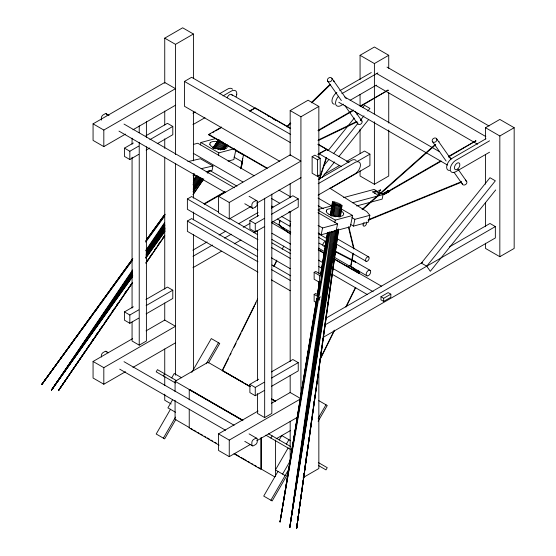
<?xml version="1.0" encoding="UTF-8"?>
<svg xmlns="http://www.w3.org/2000/svg" width="556" height="556" viewBox="0 0 556 556"><rect width="100%" height="100%" fill="white"/><g stroke="black" fill="none" stroke-linecap="round" stroke-linejoin="round"><path stroke-width="0.83" d="M380.436 189.95L380.061 190.812L380.061 190.166M378.977 190.374C380.116 192.383 379.741 189.346 378.983 190.465M299.774 504.987L296.647 528.2L338.59 229.572M300.011 503.263L301.977 488.648M302.207 486.924L302.554 484.345M302.791 482.629L303.02 480.905M303.256 479.189L303.604 476.61M303.833 474.887L304.062 473.17M304.41 470.591L304.757 468.006M304.994 466.289L305.223 464.573M305.571 461.987L305.8 460.271M306.036 458.554L306.266 456.83M306.613 454.252L306.842 452.535M340.098 205.748L340.335 204.031L338.263 216.861M304.188 473.246L296.647 528.2L338.562 228.954M304.424 471.53L306.425 456.935M306.662 455.218L307.489 449.206M307.725 447.49L308.08 444.911M308.316 443.195L308.552 441.478M308.9 438.899L309.136 437.183M309.372 435.466L309.727 432.895M309.963 431.178L310.317 428.6M310.554 426.883L310.79 425.166M311.026 423.45L311.381 420.871M311.61 419.154L311.846 417.438M312.201 414.859L312.437 413.143M313.264 407.131L313.501 405.414M313.855 402.843L314.084 401.126M315.502 390.819L315.738 389.103M340.835 206.213L341.071 204.497M338.083 229.899L296.647 528.2L315.891 389.77M339.994 216.145L341.433 205.831L339.646 216.958M331.188 231.428L289.78 527.561L337.582 229.788M333.35 215.978L335.032 203.962L332.961 215.923M316.135 388.053L316.969 382.035M317.205 380.311L317.566 377.732M317.803 376.016L318.046 374.292M318.282 372.576L319.241 365.695M319.478 363.978L320.319 357.96M320.555 356.236L321.389 350.217M321.632 348.501L321.987 345.922M322.23 344.199L322.466 342.482M322.709 340.765L323.064 338.18M323.307 336.463L323.661 333.885M323.905 332.161L324.739 326.143M324.975 324.426L325.336 321.848M325.573 320.124L325.816 318.407M326.052 316.691L326.414 314.105M326.65 312.389L326.893 310.672M327.248 308.087L327.491 306.37M327.727 304.653L328.089 302.068M328.325 300.351L328.561 298.635M328.923 296.049L329.159 294.332M329.402 292.616L329.638 290.892M330 288.314L330.236 286.597M331.077 280.578L331.313 278.855M331.668 276.276L331.911 274.56M332.266 271.974L332.509 270.258M332.745 268.541L332.988 266.817M333.343 264.239L333.586 262.522M333.822 260.799L334.059 259.082M334.42 256.504L334.656 254.78M335.497 248.761L335.734 247.045M337.172 236.724L337.409 235.007M337.77 232.429L338.006 230.705M340.244 216.916L341.891 205.261M340.397 216.694L341.968 205.539M332.078 231.915L289.78 527.561L337.005 229.843M334.295 216.444L336.019 204.413M333.148 231.442L289.78 527.561L336.255 229.739M335.289 216.847L337.047 204.83M334.198 203.517L334.448 201.8L331.946 216.319M334.232 230.914L289.78 527.561L335.282 230.33M336.415 216.34L338.083 205.192M334.983 204.587L335.372 202.016M337.381 216.625L339.084 205.491M335.977 204.879L336.373 202.315M337.005 205.247L337.409 202.676M339.042 216.979L340.814 205.824M338.027 205.664L338.444 203.093M316.51 299.503L280.057 521.952L318.776 297.988M317.351 294.367L319.457 281.538M320.576 274.692L327.442 232.769M330.389 214.797L332.495 201.967M316.802 298.238L280.057 521.952L318.136 297.648M317.226 295.667L319.478 281.955M320.694 274.539L327.581 232.596M330.459 215.102L332.648 201.772M317.149 297.634L280.057 521.952L317.518 297.919M317.434 295.917L319.839 281.364M320.972 274.511L327.908 232.561M330.744 215.436L333.03 201.675M339.007 206.116L339.431 203.552M317.803 296.209L320.235 281.677M321.09 276.547L328.381 232.936M331.244 215.839L333.649 201.682M318.428 295.938L329.333 231.727M319.068 296.279L330.153 232.165M240.769 168.663L243.577 154.346M241.283 167.703L242.069 163.506M242.388 161.824L242.701 160.142M279.807 220.218L279.175 223.588A3.412 1.967 -60 0 0 279.64 225.694L290.837 232.158M279.682 222.615L280.002 220.927M353.067 253.175L350.85 264.969A3.412 1.967 -60 0 0 351.316 267.075M351.204 264.837L353.262 253.883M240.741 168.753L242.673 158.557M241.248 167.801L242.701 160.163M200.417 144.935L200.911 142.503L215.728 138.534M187.831 161.615L200.424 158.738L212.962 165.98L212.038 170.511L206.165 171.853M218.39 155.312L218.883 152.879L234.528 148.688M235.841 149.87L233.854 159.579L228.092 161.129M290.566 223.29L289.947 226.313L277.402 219.071M321.18 234.771L322.57 227.967L337.561 223.95L336.171 230.754L321.18 234.771L318.171 233.034M334.809 222.525L335.31 220.1L352.594 215.464L350.273 226.799L332.988 231.428M353.484 226.111L354.874 219.314L369.865 215.297L368.475 222.094L353.484 226.111L350.475 224.374M374.848 193.328L375.314 191.062L379.609 193.544L376.634 194.343L372.332 191.855L375.314 191.062M343.622 197.582L374.118 189.408L383.077 194.586L382.153 199.117L356.598 205.963M387.9 90.079L388.151 90.503M475.651 140.737L475.901 141.161M319.339 179.143L326.143 157.848M319.672 179.101L326.469 157.834M387.789 191.174L388.609 191.632L387.581 191.062M257.588 299.003L222.178 370.574L249.804 386.524M273.76 266.331L276.839 260.111M282.226 249.22L283.762 246.106M222.921 369.74L228.314 358.842M230.233 354.957L231.004 353.401M234.083 347.173L236.008 343.288M237.933 339.396L241.012 333.176M241.784 331.619L254.488 305.946M255.253 304.389L256.024 302.832M274.115 266.268L276.422 261.605M320.034 359.058L334.274 330.278M345.818 306.933L355.444 287.487M320.006 359.774L334.629 330.215M346.18 306.877L355.798 287.424M163.367 375.988L164.632 373.799M171.714 377.885L174.25 373.493L181.701 377.795M172.555 399.827L167.912 407.875L175.46 412.239M170.518 409.216L156.201 434.014L164.632 438.886L175.911 419.349M191.778 372.395L211.301 338.576L219.738 343.448L208.451 362.985M163.367 438.156L175.515 417.111M206.318 363.756L218.466 342.718M270.883 438.065L272.148 435.869M279.23 439.956L281.76 435.57L290.705 440.734M286.396 444.091L288.932 439.706M288.098 448.004L275.428 469.952L285.131 475.554M278.035 471.286L263.718 496.091L272.148 500.956L288.203 473.156M282.594 474.087L290.621 460.187M270.883 500.226L289.537 467.916M318.171 418.314L325.983 404.789M318.136 421.302L327.248 405.519L318.817 400.654M132.606 269.945L51.548 390.02L132.696 276.534M145.714 250.534L164.639 222.497M193.28 180.075L196.192 175.759M214.637 148.438L219.974 140.529M132.662 282.601L58.422 390.659L77.847 361.942M78.813 360.51L82.698 354.763M83.671 353.331L85.61 350.461M87.07 348.306L89.495 344.713M91.928 341.127L93.38 338.972M95.326 336.102L97.265 333.232M99.211 330.354L100.664 328.2M132.474 270.89L51.548 390.02L132.648 276.207M146.124 250.791L164.645 223.526M193.412 181.18L197.31 175.439M215.346 148.89L220.218 141.71M132.432 282.726L58.422 390.659L98.412 331.904M99.385 330.466L102.311 326.17M104.264 323.3L106.217 320.437M107.676 318.289L110.116 314.703M111.582 312.555L114.508 308.253M116.454 305.39L118.407 302.52M124.746 293.207L126.212 291.059M132.411 271.835L51.548 390.02L132.78 275.442M146.131 251.778L164.757 224.561M193.182 183.014L197.588 176.565M216.701 148.633L221.601 141.467M58.422 390.659L115.655 306.961M116.635 305.529L127.887 289.078M128.867 287.647L131.8 283.351M145.985 262.606L148.431 259.026M149.411 257.602L152.344 253.307M154.304 250.443L156.257 247.587M157.723 245.439L160.663 241.144M162.616 238.281L164.083 236.14M200.285 183.202L201.265 181.77M146.138 262.786L164.778 235.549M193.182 194.204L203.496 179.081M207.881 172.777L209.355 170.629M224.082 149.057L227.022 144.768M145.86 263.377L164.618 236.085M193.015 194.725L203.823 178.997M207.749 173.277L209.362 170.963M224.11 149.494L227.063 145.199M132.384 272.76L51.548 390.02L132.585 275.018M146.186 252.744L164.917 225.576M193.008 184.821L198.923 176.238M217.653 149.071L222.581 141.919M132.634 273.295L51.548 390.02L132.62 274.171M145.985 254.078L164.771 227.029M193.453 185.746L199.382 177.204M218.668 149.446L223.609 142.329M146.054 254.982L164.951 227.974M193.3 187.462L200.264 177.517M220.162 149.084L224.137 143.399M146.089 255.85L165.097 228.877M193.113 189.123L201.119 177.767M220.628 150.085L225.131 143.691M145.818 257.06L164.875 230.184M193.453 189.867L201.474 178.552M222.032 149.557L225.541 144.602M145.741 257.824L164.889 230.962M193.092 191.375L202.162 178.65M222.81 149.668L226.341 144.72M145.804 258.206L164.958 231.421M193.182 191.945L202.759 178.552M207.298 172.207L208.305 170.803M223.929 148.945L226.952 144.72M132.71 258.762L41.832 384.411L67.422 349.39M146.416 239.81L164.694 214.54M212.92 147.861L218.508 140.14M132.787 258.665L41.832 384.411L132.397 260.34M146.506 239.699L164.798 214.407M193.252 175.07L194.266 173.667M213.066 147.674L218.661 139.945M132.495 259.249L41.832 384.411L132.648 259.43M145.735 240.97L165.09 214.248M193.106 175.578L194.127 174.167M212.969 148.153L219.036 139.848M145.908 241.172L164.791 215.193M193.363 175.877L194.378 174.473M213.261 148.494L219.377 140.063M145.7 242.117L164.632 216.18M193.286 176.926L194.822 174.82M214.268 148.188L219.898 140.473M68.444 347.986L74.587 339.584M75.609 338.18L79.195 333.28M81.753 329.777L86.361 323.474M88.404 320.673L90.962 317.17M95.055 311.568L98.127 307.364M101.713 302.464L102.735 301.06M328.339 150.335L354.276 118.074M356.98 114.71L358.057 113.368M362.922 107.315L364.541 105.299L369.921 108.399L367.759 111.089M323.446 166.216L328.853 159.489M333.711 153.442L358.029 123.189M360.733 119.832L363.971 115.794M322.167 177.364L334.594 161.9M338.917 156.521L368.642 119.554M426.73 266.192L495.354 180.818L489.975 177.718L421.351 263.092L426.73 266.192L430.309 271.293L495.695 189.95M387.525 191.111L387.824 191.062A1.842 1.188 67.7 0 1 387.984 191.111L388.456 191.618M286.729 126.601L290.434 122.987M311.402 102.512L329.91 84.449M287.098 126.942L290.802 123.328M311.777 102.853L330.278 84.79M362.053 209.438L435.39 144.338M363.054 209.216L435.744 144.692M384.384 194.287L389.721 191.236L388.581 190.576L382.34 193.988M382.271 194.183L388.581 190.576M384.008 193.544L383.55 193.808M164.743 83.303L164.743 38.149L182.66 27.8L193.412 34.006L193.412 78.292M164.743 38.149L175.494 44.355L193.412 34.006M93.067 123.849L164.743 82.462L175.494 88.668L103.819 130.055L93.067 123.849L93.067 140.397L103.819 146.603L125.468 134.107M279.786 161.303L184.453 106.259L184.453 81.426L191.618 77.291L290.712 134.496M132.94 129.798L175.494 105.223M138.722 154.387L129.833 159.523L124.454 156.417L124.454 148.139L133.35 143.01M145.943 135.733L167.432 123.328L172.805 126.434L172.805 134.712L157.244 143.691M219.398 93.839L227.654 89.078A8.409 4.858 -60 0 1 231.859 88.661L231.88 88.668A6.311 3.642 -60 0 1 232.519 89.238M192.974 113.236L195.225 111.937M222.984 95.91L231.233 91.149A8.409 4.858 -60 0 1 235.445 90.732L235.459 90.739A6.311 3.642 -60 0 1 236.529 92.101A6.373 3.677 -60 0 1 236.745 94.221M124.454 148.139L129.833 151.246L138.722 146.11M149.835 139.695L172.805 126.434M146.131 150.106L149.835 147.972M192.974 124.614L204.976 117.684M267.033 168.454L208.799 134.83L208.799 134.413L221.559 127.046M249.324 111.012L255.079 108.031A4.08 2.356 -60 0 1 256.392 108.788M208.799 134.83L210.3 133.961M212.552 132.662L214.046 131.793M215.547 130.931L220.801 127.901M250.061 111.005L253.807 108.837M360.066 79.605L360.066 55.287L374.397 47.017L388.734 55.287L388.734 68.319M290.176 155.722L290.176 110.568L308.094 100.219L318.845 106.425L318.845 157.661M360.066 55.287L374.397 63.565L388.734 55.287M339.779 90.732L371.29 72.544M290.176 110.568L300.928 116.774L318.845 106.425M341.864 93.672L377.872 72.878M343.365 104.18L341.113 105.48A8.409 4.858 -60 0 1 336.908 105.897A6.311 3.642 -60 0 1 335.817 104.528A6.366 3.677 -60 0 1 335.602 102.408A6.311 3.642 -60 0 1 336.887 98.6L336.908 98.544A8.409 4.858 -60 0 1 338.534 96.271M350.113 100.282L376.37 85.124M257.942 250.047L187.379 209.306L187.379 198.978L191.618 196.532L218.647 212.135M317.983 130.445L353.387 110.005M360.086 106.133L388.151 90.141L360.33 106.557M318.227 130.869L353.63 110.429M204.024 203.76L224.944 191.681M204.267 204.184L225.187 192.105M218.501 196.268L290.176 154.881L300.928 161.087L229.253 202.474L218.501 196.268L218.501 212.816L229.253 219.029L250.902 206.526M257.942 272.092L187.379 231.359L187.379 221.031L191.618 218.584L257.678 256.719M312.131 156.695L314.814 155.145L320.193 158.245L320.193 174.799L317.504 176.349L312.131 173.25L312.131 156.695L317.504 159.794L320.193 158.245M318.004 154.13L326.754 149.411A4.08 2.356 -60 0 1 328.075 150.169M317.983 154.554L325.489 150.224A3.565 2.057 -60 0 1 326.066 149.96M255.454 200.792L253.661 201.828A2.537 1.466 -60 0 0 252.264 203.413A2.523 1.46 -60 0 0 251.868 204.935L251.868 206.999A2.537 1.466 -60 0 0 252.542 208.229A2.523 1.46 -60 0 0 253.661 208.034L255.454 206.999M256.879 203.079L300.928 177.642M320.895 174.841L320.833 175.036M192.849 250.179L207.096 241.95M219.092 235.028L225.84 231.129M238.58 223.769L258.074 212.517M324.058 174.424L339.799 165.334M346.548 161.442L364.541 151.051L369.921 154.151L369.921 165.535L330.181 188.477M318.289 179.518L351.295 160.462A8.409 4.858 -60 0 1 355.499 160.045L355.52 160.059A6.311 3.642 -60 0 1 356.16 160.621M264.156 226.806L255.267 231.942L249.887 228.836L249.887 220.558L258.783 215.429M271.377 208.152L292.866 195.747L298.238 198.853L298.238 207.131L271.564 222.525M318.122 183.751L354.881 162.533A8.409 4.858 -60 0 1 359.086 162.116L359.106 162.123A6.311 3.642 -60 0 1 360.177 163.485A6.373 3.677 -60 0 1 360.385 165.605A6.311 3.642 -60 0 1 359.106 169.413L359.086 169.469A8.409 4.858 -60 0 1 354.881 173.91L318.122 195.135M192.974 256.309L212.468 245.057M224.464 238.128L231.213 234.236M243.208 227.307L249.957 223.415M357.174 161.511L369.921 154.151M249.887 220.558L255.267 223.665L264.156 218.529M271.564 214.255L298.238 198.853M192.974 267.693L221.469 251.242M234.215 243.882L240.956 239.983M253.703 232.63L257.456 230.462L257.498 380.492M138.722 318.15L129.833 323.286L124.454 320.18L124.454 311.902L133.35 306.773M145.943 299.496L167.432 287.091L172.805 290.197L172.805 298.475L146.131 313.876M124.454 311.902L129.833 315.009L138.722 309.873M146.131 305.598L172.805 290.197M360.066 170.796L360.066 176.009L374.397 184.286L388.734 176.009L388.734 129.979M485.499 139L485.499 127.706L499.83 119.436L514.168 127.706L514.168 248.428L499.83 256.705L485.499 248.428L485.499 243.215M125.468 371.721L103.819 384.224L93.067 378.017L93.067 361.463L132.641 338.618M146.075 330.862L164.743 320.082L175.494 326.289L103.819 367.669L93.067 361.463M440.38 161.101L388.442 191.09L388.686 191.514L388.505 191.055M448.588 156.361L475.901 140.8L448.831 156.792M389.436 191.083L441.381 161.094M485.972 138.757L452.209 158.245A8.409 4.858 -60 0 0 448.004 162.686A6.311 3.642 -60 0 0 446.704 166.571A6.366 3.677 -60 0 0 446.92 168.67A6.311 3.642 -60 0 0 447.99 170.032L448.004 170.039A8.409 4.858 -60 0 0 449.63 170.435M489.558 140.821L455.795 160.316A8.409 4.858 -60 0 0 451.59 164.757L451.569 164.784A6.311 3.642 -60 0 0 450.29 168.642A6.366 3.677 -60 0 0 450.499 170.741A6.311 3.642 -60 0 0 451.569 172.103L451.59 172.11A8.409 4.858 -60 0 0 455.795 171.693L489.558 152.205M485.499 127.706L499.83 135.984L514.168 127.706M132.064 321.945L132.064 341.016L139.229 345.158L146.402 341.016L146.402 146.826M132.94 367.412L175.494 342.844M314.14 272.357L315.732 271.439L321.104 274.539L321.104 281.426L319.519 282.344L314.14 279.237L314.14 272.357L319.519 275.463L321.104 274.539M316.155 302.45L314.14 301.289L314.14 294.409L315.732 293.492L317.747 294.652M314.14 294.409L319.519 297.509L320.576 296.897M175.077 391.667L175.077 381.291L208.02 362.269L249.957 386.483M189.235 399.868L189.235 389.673L189.596 389.464L242.604 420.065M325.781 318.268L422.497 262.425M449.491 246.843L489.975 223.47L495.354 226.57L495.354 237.954L323.661 337.082M325.156 324.836L495.354 226.57M380.971 296.744L388.144 292.609L390.826 294.159L390.826 297.265L383.661 301.401L380.971 299.851L380.971 296.744L383.661 298.301L390.826 294.159M264.156 390.569L255.267 395.705L249.887 392.599L249.887 384.328L258.783 379.192M271.377 371.922L292.866 359.517L298.238 362.616L298.238 370.894L271.564 386.295M249.887 384.328L255.267 387.428L264.156 382.292M271.564 378.017L298.238 362.616M250.158 444.578L229.253 456.643L218.501 450.436L218.501 433.882L258.074 411.037M271.509 403.281L290.176 392.501L300.212 398.298M257.498 393.495L257.498 413.435L264.67 417.577L271.835 413.435L271.835 194.107M218.501 433.882L229.253 440.088L300.184 399.138M256.879 440.693L297.94 416.986M276.179 438.795L290.399 430.58M303.166 477.583L318.845 468.527L318.845 369.538M465.664 180.512L465.525 180.026L465.49 180.401M389.784 191.424L383.188 194.718M383.133 194.447L384.877 193.669M318.602 139.841L356.855 121.423M317.976 140.696L357.001 121.903M379.831 191L379.338 191.035M368.746 219.509L461.529 181.659M368.086 220.315L461.668 182.139M193.578 144.338L197.811 143.253L254.155 175.779M318.157 209.501L332.154 205.748M352.58 202.752L383.077 194.586M201.216 168.663L212.962 165.98M288.397 212.239L290.913 211.662M335.219 251.097L354.721 261.181L355.555 262.217M318.949 243.125L322.772 245.133M324.294 245.933L325.823 246.732M334.99 251.548L354.082 261.57M387.025 67.102L489.072 126.024M376.273 73.316L485.826 136.561M376.273 85.728L477.569 144.212M344.776 97.015L439.323 151.6M448.741 157.042L451.743 158.773M338.743 102.255L447.552 165.076M255.614 108.114L290.705 128.373M318.025 144.15L327.734 149.752M231.31 94.374L289.836 128.165M318.018 144.435L349.119 162.387M267.721 115.69L269.215 116.551M272.558 118.484L275.936 120.43M318.741 153.574L341.252 166.571M184.453 81.426L290.301 142.538M341.363 208.98L352.594 215.464M208.799 134.413L267.033 168.037M235.348 150.308L243.618 155.082M318.039 198.047L331.571 205.859M351.865 217.577L354.874 219.314M233.951 157.105L242.221 161.879M318.15 205.713L323.411 208.75M200.911 142.503L218.883 152.879M318.081 210.154L335.31 220.1M278.938 190.089L290.204 196.595M317.997 212.642L337.561 223.95M193.273 153.317L242.889 181.965M271.453 198.457L279.724 203.232M318.06 225.368L322.57 227.967M336.943 238.593L368.76 256.969M209.918 170.532L236.981 186.156M271.564 206.123L273.065 206.992M318.651 233.854L326.914 238.621M335.921 243.827L366.244 261.327A2.523 1.46 -60 0 0 368.148 260.472A2.537 1.466 -60 0 0 368.482 256.809A2.523 1.46 -60 0 0 367.363 257.018A2.537 1.466 -60 0 0 365.966 258.589A2.523 1.46 -60 0 0 365.577 260.111A2.537 1.466 -60 0 0 366.244 261.334M101.352 120.096L101.352 118.032A2.523 1.46 -60 0 1 101.741 116.51A2.551 1.473 -60 0 1 102.353 115.592A2.523 1.46 -60 0 1 103.138 114.932L104.931 113.89A2.523 1.46 -60 0 1 106.05 113.702L109.045 115.426M124.023 124.078L234.389 187.789M249.088 196.282L256.851 200.765M318.345 237.224L326.136 241.721A2.537 1.466 -60 0 0 325.858 241.554A2.523 1.46 -60 0 0 324.739 241.77A2.537 1.466 -60 0 0 323.335 243.333A2.523 1.46 -60 0 0 322.953 244.862A2.537 1.466 -60 0 0 323.62 246.086A2.523 1.46 -60 0 0 325.524 245.231M281.28 216.242L290.871 221.774M352.567 260.229L370.185 270.404A3.183 1.842 -60 0 1 368.767 275.422A3.183 1.842 -60 0 1 366.328 273.316A3.183 1.842 -60 0 1 370.185 270.404M354.492 261.64L355.055 262.119M118.97 131.112L224.832 192.23M244.779 203.746L252.542 208.229M351.941 266.845L351.6 266.651A2.898 1.675 -60 0 1 351.197 265.942M272.808 221.455L281.419 226.424M349.418 265.685L367.036 275.859M318.463 248.108L324.794 251.757M334.142 257.157L351.67 267.276L359.294 273.649L333.906 258.992M320.075 250.443L321.57 251.305M346.207 265.532L348.452 266.824M356.66 271.571L359.649 273.295L358.773 270.953M271.856 222.886L290.614 233.715M318.38 249.748L324.384 253.209M334.135 258.846L381.409 286.138M290.6 233.986L287.612 232.262L279.995 225.896M318.227 249.936L324.197 253.39M271.898 233.256L290.663 244.091M318.421 260.118L322.925 262.717M332.683 268.346L373.201 291.74M271.898 239.462L290.663 250.297M318.421 266.324L321.424 268.055M331.932 274.122L367.196 294.485M229.155 218.202L257.678 234.674M271.947 242.909L290.712 253.744M187.379 198.978L257.942 239.719M271.46 247.524L290.225 258.359M271.46 257.845L290.225 268.68M271.947 264.955L290.712 275.79M187.379 221.031L257.942 261.772M271.46 269.57L290.225 280.405M271.46 279.897L290.225 290.732M222.539 370.511L243.445 382.584M244.939 383.445L247.177 384.738M248.671 385.6L250.165 386.462M272.565 399.396L275.547 401.119M271.675 399.02L275.422 401.182M271.46 399.027L275.192 401.182M176.732 380.777L157.466 369.657L156.201 371.853L175.557 383.028M268.569 433.798L290.871 446.676M318.317 462.522L327.248 467.679L325.983 469.876L318.539 465.58M175.077 381.291L242.479 420.204M189.235 389.673L242.993 420.704M265.865 435.167L290.246 449.248M106.05 351.316L108.58 352.775M124.023 361.692L234.111 425.25M249.088 433.895L256.851 438.378A2.523 1.46 -60 0 1 257.247 439.448L257.247 441.52A2.537 1.466 -60 0 1 256.573 443.521A2.523 1.46 -60 0 1 255.454 444.619L253.661 445.655A2.523 1.46 -60 0 1 252.876 445.898A2.537 1.466 -60 0 1 251.868 444.619L251.868 442.548A2.523 1.46 -60 0 1 252.056 441.533A2.551 1.473 -60 0 1 252.542 440.547A2.523 1.46 -60 0 1 253.654 439.455L255.454 438.413A2.537 1.466 -60 0 1 256.851 438.378M119.714 369.163L225.583 430.281M244.779 441.36L252.542 445.849M171.192 403.969L164.743 400.244L164.743 394.169M189.311 427.543L175.077 419.328L175.077 400.306M190.805 428.412L192.306 429.274M193.801 430.135L196.046 431.435M197.547 432.304L199.041 433.166M200.542 434.027L202.787 435.327M204.288 436.189L205.783 437.058M207.284 437.919L209.529 439.219M211.023 440.081L212.524 440.95M214.769 442.242L216.27 443.111M234.243 453.487L239.483 456.511M240.977 457.38L246.225 460.403M247.719 461.272L249.964 462.564M251.465 463.433L252.959 464.295M254.46 465.157L256.705 466.456M258.206 467.318L274.678 476.833M219.099 445.161L189.235 427.918L189.235 409.216M234.034 453.779L260.91 469.299L260.91 437.85M388.88 191L388.463 190.659M329.798 188.164L366.821 211.634L369.83 215.262M352.58 267.38L359.649 273.295M282.83 227.612L284.116 228.69M286.041 230.295L287.973 231.908M436.703 138.875A2.537 2.002 -35.1 0 1 434.229 142.336A2.537 2.002 -35.1 0 1 432.624 139.257A2.537 2.002 -35.1 0 1 436.703 138.875L450.965 159.169M458.346 169.663L466.706 181.562M432.339 141.432L446.114 161.025M453.981 172.221L462.342 184.119M331.939 78.396A2.537 2.002 -35.1 0 1 329.472 81.857A2.537 2.002 -35.1 0 1 327.859 78.778A2.537 2.002 -35.1 0 1 331.939 78.396L346.207 98.683M355.055 111.276L361.942 121.076M327.581 80.954L341.349 100.546M344.789 105.438L357.577 123.634M358.127 270.452L359.294 273.608M348.82 226.876L354.054 248.657M348.466 227.154L353.699 248.928M499.83 135.984L499.83 256.705M485.499 154.631L485.499 184.161M485.499 202.398L485.499 226.716M388.734 92.637L388.734 123.029M383.661 298.301L383.661 301.401M380.339 190.006L380.262 190.548M380.165 190.103L380.165 190.687M374.397 63.565L374.397 113.938M374.397 121.757L374.397 184.286M360.066 94.374L360.066 105.661M360.066 129.11L360.066 153.428M319.519 275.463L319.519 282.344M319.519 297.509L319.519 300.094M318.845 175.029L318.845 273.149M318.845 281.829L318.845 288.779M317.504 159.794L317.504 176.349M300.928 116.774L300.928 397.248M290.176 183.508L290.176 197.401M290.176 211.294L290.176 361.518M290.176 375.411L290.176 392.779M290.176 421.434L290.176 461.376M275.428 440.088L275.428 476.402M264.67 198.242L264.67 417.577M261.271 437.725L261.271 468.68M257.498 201.904L257.498 216.645M255.267 223.665L255.267 231.942M255.267 387.428L255.267 395.705M229.253 202.474L229.253 219.029M229.253 440.088L229.253 456.643M193.412 111.29L193.412 160.788M193.412 173.813L193.412 198.124M193.412 212.017L193.412 219.835M193.412 234.597L193.412 370.06M175.494 44.355L175.494 154.631M175.494 163.318L175.494 375.196M164.743 111.089L164.743 124.982M164.743 138.875L164.743 148.424M164.743 157.112L164.743 289.099M164.743 302.992L164.743 320.36M164.743 349.015L164.743 374.195M164.743 375.932L164.743 385.482M146.402 121.688L146.402 137.29M139.229 125.823L139.229 132.759M139.229 142.294L139.229 345.158M132.064 138.159L132.064 144.226M132.064 157.23L132.064 308.073M129.833 151.246L129.833 159.523M129.833 315.009L129.833 323.286M103.819 130.055L103.819 146.603M103.819 367.669L103.819 384.224M101.352 357.028L101.352 355.645A2.537 1.466 -60 0 1 102.019 353.644A2.523 1.46 -60 0 1 103.138 352.546L104.931 351.51A2.523 1.46 -60 0 1 105.723 351.267A2.537 1.466 -60 0 1 106.676 352.094M226.737 145.505A8.917 3.642 11.6 0 1 220.544 149.314A8.917 3.642 11.6 0 1 209.8 144.358M210.154 142.816A8.917 3.642 11.6 0 1 217.403 141.509M209.897 144.379A8.917 3.642 11.6 0 1 210.244 142.836M336.081 216.43A8.833 3.607 11.5 0 0 343.26 215.13A8.917 3.642 11.6 0 0 343.615 213.587M328.957 214.22A8.833 3.607 11.5 0 0 332.328 215.645A8.917 3.642 11.6 0 0 336.067 216.43M326.379 211.614A8.833 3.607 11.5 0 1 326.726 210.085M328.881 214.206A8.917 3.642 11.6 0 1 326.268 211.565M326.622 210.022A8.917 3.642 11.6 0 1 331.376 208.59M341.05 210.939A8.917 3.642 11.6 0 1 343.657 213.58M366.487 222.032A2.537 1.466 -60 0 1 365.667 225.277A2.523 1.46 -60 0 1 363.763 226.132A2.537 1.466 -60 0 1 363.089 224.916M363.756 222.907A2.537 1.466 -60 0 1 364.09 222.47M363.096 224.909A2.523 1.46 -60 0 1 363.492 223.387M326.136 244.313A2.537 1.466 -60 0 1 325.858 244.793M360.364 120.165A2.537 2.002 -35.1 0 1 362.095 122.278A2.537 2.002 -35.1 0 1 359.496 124.537A2.537 2.002 -35.1 0 1 357.39 122.765M465.622 180.721A2.537 2.002 -35.1 0 1 466.762 183.084A2.537 2.002 -35.1 0 1 464.086 185.03A2.537 2.002 -35.1 0 1 462.147 183.244M336.86 92.463A8.409 4.858 -60 0 0 333.322 96.473L333.301 96.501A6.311 3.642 -60 0 0 332.022 100.337A6.366 3.677 -60 0 0 332.231 102.457A6.311 3.642 -60 0 0 333.301 103.819L333.322 103.833A8.409 4.858 -60 0 0 334.364 104.187M236.745 94.2A6.311 3.642 -60 0 1 236.105 96.723M227.189 97.807A3.822 2.21 -60 0 1 229.92 94.506A3.822 2.21 -60 0 1 232.248 95.549M106.05 113.702A2.537 1.466 -60 0 1 106.724 114.925M255.461 200.799A2.523 1.46 -60 0 1 256.58 200.605A2.551 1.473 -60 0 1 257.067 201.022A2.523 1.46 -60 0 1 257.247 201.828L257.247 203.899A2.523 1.46 -60 0 1 256.851 205.421A2.551 1.473 -60 0 1 256.24 206.339A2.523 1.46 -60 0 1 255.461 206.992M387.351 191.702A0.764 0.41 2.1 0 0 387.518 191.841A0.764 0.417 3 0 0 388.595 191.876A0.764 0.417 3 0 0 388.595 191.285A0.764 0.41 2.1 0 0 387.761 191.174A0.764 0.41 2.1 0 0 387.296 191.542M327.067 149.946A3.565 2.057 -60 0 1 327.748 150.537M255.385 108.566A3.565 2.057 -60 0 1 255.774 108.788M279.925 225.27A2.898 1.675 -60 0 1 279.682 224.965M360.684 119.589L360.983 119.978L360.684 119.589M333.656 80.815L333.982 81.176L333.656 80.815M438.677 141.439L438.983 141.815L438.753 141.467M457.553 169.121A3.822 2.21 -60 0 0 459.249 163.103A3.822 2.21 -60 0 0 454.62 166.598A3.822 2.21 -60 0 0 457.553 169.121"/></g></svg>
